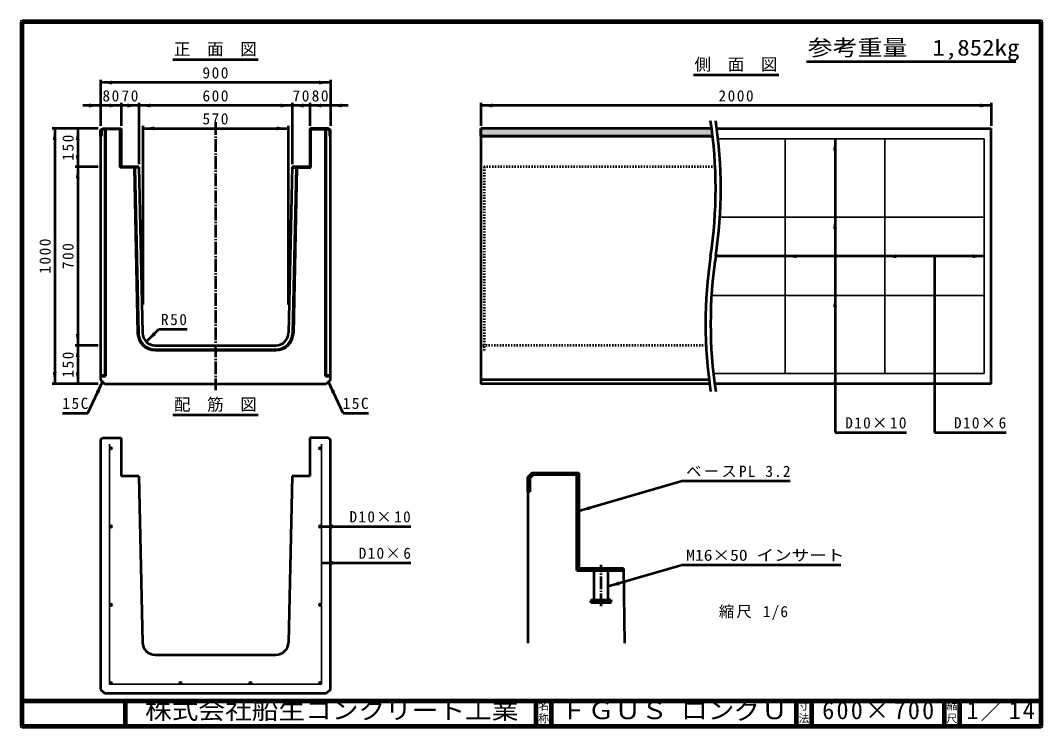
# Model space of a CAD drawing. Units: millimetres, scale not verified, with parts at other scales. Extents: x 100 to 4105, y 100 to 2870.
import ezdxf
from ezdxf.enums import TextEntityAlignment as Align

# ---------------------------------------------------------------- set-up
doc = ezdxf.new("R2010")
doc.units = ezdxf.units.MM
doc.header["$LTSCALE"] = 5
doc.linetypes.add('USER1', pattern=[13.4, 10, -1.2, 1, -1.2])
doc.linetypes.add('USER2', pattern=[2.2, 1, -1.2])
doc.layers.add('V-nasSTD', color=7, linetype='Continuous', lineweight=50)
doc.styles.add('ＭＳ ゴシック', font='')
doc.styles.get('ＭＳ ゴシック').set_extended_font_data('MS Gothic')

msp = doc.modelspace()

# ---------------------------------------------------------------- hatches: boundary and pattern name
at = {"layer": 'V-nasSTD'}
for points in [[(459.263, 2634.277), (414.263, 2626.777), (459.263, 2619.277)], [(1269.263, 2619.277), (1314.263, 2626.777), (1269.263, 2634.277)], [(369.263, 2529.277), (414.263, 2536.777), (369.263, 2544.277)], [(449.263, 2529.277), (494.263, 2536.777), (449.263, 2544.277)], [(519.263, 2529.277), (564.263, 2536.777), (519.263, 2544.277)], [(609.263, 2544.277), (564.263, 2536.777), (609.263, 2529.277)], [(1119.263, 2529.277), (1164.263, 2536.777), (1119.263, 2544.277)], [(1209.263, 2544.277), (1164.263, 2536.777), (1209.263, 2529.277)], [(1279.263, 2544.277), (1234.263, 2536.777), (1279.263, 2529.277)], [(1359.263, 2544.277), (1314.263, 2536.777), (1359.263, 2529.277)], [(1949.262, 2544.277), (1904.262, 2536.777), (1949.262, 2529.277)], [(3859.262, 2529.277), (3904.262, 2536.777), (3859.262, 2544.277)], [(226.762, 2401.777), (234.262, 2446.777), (241.762, 2401.777)], [(316.762, 2401.777), (324.262, 2446.777), (331.762, 2401.777)], [(417.462, 2416.777), (414.262, 2416.777), (414.262, 2439.777), (421.262, 2446.777), (494.262, 2446.777), (494.262, 2296.777), (564.262, 2296.777), (564.331, 2293.577), (491.062, 2293.577), (491.062, 2443.577), (422.588, 2443.577), (417.462, 2438.451)], [(624.262, 2454.277), (579.262, 2446.777), (624.262, 2439.277)], [(1104.262, 2439.277), (1149.262, 2446.777), (1104.262, 2454.277)], [(1311.062, 2416.777), (1314.262, 2416.777), (1314.262, 2439.777), (1307.262, 2446.777), (1234.262, 2446.777), (1234.262, 2296.777), (1164.262, 2296.777), (1164.194, 2293.577), (1237.462, 2293.577), (1237.462, 2443.577), (1305.937, 2443.577), (1311.062, 2438.451)], [(1904.262, 2416.777), (2812.321, 2416.777, 0.00428), (2808.553, 2446.777), (1904.262, 2446.777)], [(3284.262, 2360.777), (3291.762, 2405.777), (3299.262, 2360.777)], [(331.762, 2341.777), (324.262, 2296.777), (316.762, 2341.777)], [(316.762, 2251.777), (324.262, 2296.777), (331.762, 2251.777)], [(3284.262, 2054.777), (3291.762, 2099.777), (3299.262, 2054.777)], [(3141.762, 1938.777), (3096.762, 1946.277), (3141.762, 1953.777)], [(3531.762, 1938.777), (3486.762, 1946.277), (3531.762, 1953.777)], [(3831.762, 1953.777), (3876.762, 1946.277), (3831.762, 1938.777)], [(3284.262, 1747.777), (3291.762, 1792.777), (3299.262, 1747.777)], [(619.744, 1648.168), (593.228, 1611.045), (630.351, 1637.561)], [(331.762, 1641.777), (324.262, 1596.777), (316.762, 1641.777)], [(316.762, 1551.777), (324.262, 1596.777), (331.762, 1551.777)], [(241.762, 1491.777), (234.262, 1446.777), (226.762, 1491.777)], [(331.762, 1491.777), (324.262, 1446.777), (316.762, 1491.777)], [(3284.262, 1441.777), (3291.762, 1486.777), (3299.262, 1441.777)], [(421.762, 1454.277), (395.8, 1416.764), (409.37, 1410.371)], [(1306.762, 1454.277), (1332.724, 1416.764), (1319.154, 1410.371)], [(449.262, 1193.683, 1), (459.262, 1193.683, 1)], [(1279.262, 1193.683, 1), (1269.262, 1193.683, 1)], [(2095.728, 1023.034), (2087.728, 1023.034), (2087.728, 1080.534), (2105.228, 1098.034), (2287.728, 1098.034), (2287.728, 723.034), (2462.728, 723.034), (2462.848, 715.034), (2279.728, 715.034), (2279.728, 1090.034), (2108.542, 1090.034), (2095.728, 1077.221)], [(2333.044, 953.29), (2287.728, 948.02), (2328.885, 967.702)], [(449.262, 887.683, -1), (459.262, 887.683, -1)], [(1279.262, 887.683, 1), (1269.262, 887.683, 1)], [(1324.262, 895.183), (1279.262, 887.683), (1324.262, 880.183)], [(1324.262, 752.722), (1279.262, 745.222), (1324.262, 737.722)], [(2448.044, 657.804), (2402.728, 652.534), (2443.885, 672.216)], [(449.262, 580.683, -1), (459.262, 580.683, -1)], [(1279.262, 580.683, 1), (1269.262, 580.683, 1)], [(449.262, 274.683, 0.41421), (454.262, 269.683, 0.66818), (457.798, 278.218, 0.66818)], [(727.262, 269.683, 1), (727.262, 279.683, 1)], [(1001.262, 269.683, 1), (1001.262, 279.683, 1)], [(1279.262, 274.683, 0.66818), (1270.727, 278.218, 0.66818), (1274.262, 269.683, 0.41421)]]:
    msp.add_hatch(color=256, dxfattribs=at).paths.add_polyline_path(points)

# ---------------------------------------------------------------- linework, layer by layer
at = {"layer": 'V-nasSTD', "lineweight": 100}
for p, q in [((105, 2865), (105, 105)), ((4100, 2865), (105, 2865)), ((4100, 105), (4100, 2865)), ((105, 205), (4100, 205)), ((510, 205), (510, 105)), ((2120, 205), (2120, 105)), ((2180, 205), (2180, 105)), ((3140, 205), (3140, 105)), ((3200, 205), (3200, 105)), ((3720, 205), (3720, 105)), ((3780, 205), (3780, 105)), ((105, 105), (4100, 105))]:
    msp.add_line(p, q, dxfattribs=at)
at = {"layer": 'V-nasSTD'}
for p, q in [((697.263, 2716.777), (1031.263, 2716.777)), ((3180.536, 2709.753), (4000.536, 2709.753)), ((2737.262, 2656.777), (3071.262, 2656.777)), ((414.263, 2636.777), (414.263, 2456.777)), ((1314.263, 2626.777), (414.263, 2626.777)), ((1314.263, 2636.777), (1314.263, 2456.777)), ((414.263, 2536.777), (344.263, 2536.777)), ((494.263, 2536.777), (414.263, 2536.777)), ((494.263, 2546.777), (494.263, 2456.777)), ((564.263, 2536.777), (494.263, 2536.777)), ((564.263, 2546.777), (564.263, 2306.777)), ((1164.263, 2536.777), (564.263, 2536.777)), ((1164.263, 2546.777), (1164.263, 2306.777)), ((1234.263, 2536.777), (1164.263, 2536.777)), ((1234.263, 2546.777), (1234.263, 2456.777)), ((1314.263, 2536.777), (1234.263, 2536.777)), ((1384.263, 2536.777), (1314.263, 2536.777)), ((1904.262, 2546.777), (1904.262, 2456.777)), ((3904.262, 2536.777), (1904.262, 2536.777)), ((3904.262, 2546.777), (3904.262, 2456.777)), ((404.262, 2446.777), (224.262, 2446.777)), ((234.262, 2446.777), (234.262, 1446.777)), ((324.262, 2446.777), (324.262, 2296.777)), ((414.262, 2439.777), (421.262, 2446.777)), ((414.262, 2439.777), (421.262, 2446.777)), ((422.588, 2443.577), (417.462, 2438.451)), ((422.588, 2443.577), (417.462, 2438.451)), ((421.262, 2446.777), (494.262, 2446.777)), ((421.262, 2446.777), (494.262, 2446.777)), ((491.062, 2443.577), (422.588, 2443.577)), ((491.062, 2443.577), (422.588, 2443.577)), ((430.262, 2443.577), (430.262, 1479.777)), ((433.262, 2443.577), (433.262, 1476.777)), ((491.062, 2293.577), (491.062, 2443.577)), ((491.062, 2293.577), (491.062, 2443.577)), ((494.262, 2446.777), (494.262, 2296.777)), ((494.262, 2446.777), (494.262, 2296.777)), ((579.262, 2456.777), (579.262, 1756.777)), ((579.262, 2446.777), (1149.262, 2446.777)), ((1149.262, 2456.777), (1149.262, 1756.777)), ((1307.262, 2446.777), (1234.262, 2446.777)), ((1234.262, 2446.777), (1234.262, 2296.777)), ((1307.262, 2446.777), (1234.262, 2446.777)), ((1234.262, 2446.777), (1234.262, 2296.777)), ((1237.462, 2293.577), (1237.462, 2443.577)), ((1237.462, 2443.577), (1305.937, 2443.577)), ((1237.462, 2293.577), (1237.462, 2443.577)), ((1237.462, 2443.577), (1305.937, 2443.577)), ((1295.262, 1476.777), (1295.262, 2443.577)), ((1298.262, 1479.777), (1298.262, 2443.577)), ((1305.937, 2443.577), (1311.062, 2438.451)), ((1305.937, 2443.577), (1311.062, 2438.451)), ((1307.262, 2446.777), (1314.262, 2439.777)), ((1314.262, 2439.777), (1307.262, 2446.777)), ((2808.553, 2446.777), (1904.262, 2446.777)), ((1904.262, 2416.777), (1904.262, 2446.777)), ((2808.553, 2446.777), (1904.262, 2446.777)), ((1904.262, 2446.777), (1904.262, 2416.777)), ((2828.553, 2446.777), (3904.262, 2446.777)), ((3904.262, 1446.777), (3904.262, 2446.777)), ((414.262, 2439.777), (414.262, 1461.777)), ((414.262, 2416.777), (414.262, 2439.777)), ((417.462, 2416.777), (414.262, 2416.777)), ((417.462, 2416.777), (414.262, 2416.777)), ((417.462, 2438.451), (417.462, 2416.777)), ((417.462, 2438.451), (417.462, 2416.777)), ((1311.062, 2438.451), (1311.062, 2416.777)), ((1311.062, 2438.451), (1311.062, 2416.777)), ((1311.062, 2416.777), (1314.262, 2416.777)), ((1311.062, 2416.777), (1314.262, 2416.777)), ((1314.262, 1461.777), (1314.262, 2439.777)), ((1314.262, 2416.777), (1314.262, 2439.777)), ((1904.262, 2416.777), (1904.262, 1446.777)), ((2812.321, 2416.777), (1904.262, 2416.777)), ((1904.262, 2416.777), (2812.321, 2416.777)), ((3291.762, 2405.777), (3291.762, 1255.777)), ((404.262, 2296.777), (314.262, 2296.777)), ((324.262, 2296.777), (324.262, 1596.777)), ((564.331, 2293.577), (491.062, 2293.577)), ((564.331, 2293.577), (491.062, 2293.577)), ((564.262, 2296.777), (494.262, 2296.777)), ((494.262, 2296.777), (564.262, 2296.777)), ((545.326, 2293.577), (559.218, 1645.298)), ((548.327, 2293.577), (562.217, 1645.363)), ((564.262, 2296.777), (578.214, 1645.706)), ((564.262, 2296.777), (564.331, 2293.577)), ((1164.262, 2296.777), (1150.311, 1645.706)), ((1164.262, 2296.777), (1164.194, 2293.577)), ((1164.194, 2293.577), (1237.462, 2293.577)), ((1164.194, 2293.577), (1237.462, 2293.577)), ((1234.262, 2296.777), (1164.262, 2296.777)), ((1234.262, 2296.777), (1164.262, 2296.777)), ((1180.197, 2293.577), (1166.307, 1645.363)), ((1183.198, 2293.577), (1169.306, 1645.298)), ((3876.762, 1946.277), (2824.186, 1946.277)), ((3681.762, 1946.277), (3681.762, 1255.777)), ((593.228, 1611.045), (642.725, 1660.542)), ((642.725, 1660.542), (752.725, 1660.542)), ((404.262, 1596.777), (314.262, 1596.777)), ((324.262, 1596.777), (324.262, 1446.777)), ((628.202, 1596.777), (1100.322, 1596.777)), ((628.202, 1580.777), (1100.322, 1580.777)), ((628.202, 1577.777), (1100.322, 1577.777)), ((404.262, 1446.777), (224.262, 1446.777)), ((364.194, 1332.069), (421.762, 1454.277)), ((414.262, 1479.777), (430.262, 1479.777)), ((414.262, 1476.777), (433.262, 1476.777)), ((414.262, 1461.777), (429.262, 1446.777)), ((429.262, 1446.777), (1299.262, 1446.777)), ((430.262, 1479.777), (433.262, 1476.777)), ((1298.262, 1479.777), (1295.262, 1476.777)), ((1295.262, 1476.777), (1314.262, 1476.777)), ((1298.262, 1479.777), (1314.262, 1479.777)), ((1314.262, 1461.777), (1299.262, 1446.777)), ((1364.331, 1332.069), (1306.762, 1454.277)), ((2798.022, 1461.777), (1904.262, 1461.777)), ((2799.971, 1446.777), (1904.262, 1446.777)), ((3904.262, 1446.777), (2819.971, 1446.777)), ((264.194, 1332.069), (364.194, 1332.069)), ((697.262, 1324.683), (1031.262, 1324.683)), ((1364.331, 1332.069), (1464.331, 1332.069)), ((3291.762, 1255.777), (3571.762, 1255.777)), ((3681.762, 1255.777), (3961.762, 1255.777)), ((414.262, 1227.683), (421.262, 1234.683)), ((414.262, 1227.683), (414.262, 249.683)), ((421.262, 1234.683), (494.262, 1234.683)), ((494.262, 1234.683), (494.262, 1084.683)), ((1307.262, 1234.683), (1234.262, 1234.683)), ((1234.262, 1234.683), (1234.262, 1084.683)), ((1307.262, 1234.683), (1314.262, 1227.683)), ((1314.262, 249.683), (1314.262, 1227.683)), ((564.262, 1084.683), (494.262, 1084.683)), ((564.262, 1084.683), (578.214, 433.612)), ((1164.262, 1084.683), (1150.311, 433.612)), ((1234.262, 1084.683), (1164.262, 1084.683)), ((2105.228, 1098.034), (2087.728, 1080.534)), ((2087.728, 1080.534), (2105.228, 1098.034)), ((2108.542, 1090.034), (2095.728, 1077.221)), ((2108.542, 1090.034), (2095.728, 1077.221)), ((2105.228, 1098.034), (2287.728, 1098.034)), ((2105.228, 1098.034), (2287.728, 1098.034)), ((2279.728, 1090.034), (2108.542, 1090.034)), ((2279.728, 1090.034), (2108.542, 1090.034)), ((2279.728, 1090.034), (2279.728, 715.034)), ((2279.728, 715.034), (2279.728, 1090.034)), ((2287.728, 1098.034), (2287.728, 723.034)), ((2287.728, 1098.034), (2287.728, 723.034)), ((2087.728, 1080.534), (2087.728, 430.534)), ((2087.728, 1023.034), (2087.728, 1080.534)), ((2095.728, 1077.221), (2095.728, 1023.034)), ((2095.728, 1077.221), (2095.728, 1023.034)), ((2696.482, 1065.967), (2287.728, 948.02)), ((2696.482, 1065.967), (3116.482, 1065.967)), ((2095.728, 1023.034), (2087.728, 1023.034)), ((2095.728, 1023.034), (2087.728, 1023.034)), ((1279.262, 887.683), (1629.262, 887.683)), ((1279.262, 745.222), (1629.262, 745.222)), ((2462.728, 723.034), (2287.728, 723.034)), ((2287.728, 723.034), (2462.728, 723.034)), ((2696.482, 737.298), (2402.728, 652.534)), ((2462.728, 723.034), (2462.848, 715.034)), ((2696.482, 737.298), (3314.482, 737.298)), ((2279.728, 715.034), (2462.848, 715.034)), ((2462.848, 715.034), (2279.728, 715.034)), ((2347.728, 605.034), (2347.728, 715.034)), ((2402.728, 605.034), (2402.728, 715.034)), ((2462.848, 715.034), (2467.116, 430.534)), ((2337.728, 600.034), (2335.228, 594.911)), ((2335.228, 590.034), (2335.228, 595.034)), ((2335.228, 590.034), (2415.228, 590.034)), ((2337.728, 600.034), (2412.728, 600.034)), ((2412.728, 600.034), (2415.228, 595.034)), ((2415.228, 590.034), (2415.228, 595.034)), ((628.202, 384.683), (1100.322, 384.683)), ((414.262, 249.683), (429.262, 234.683)), ((1314.262, 249.683), (1299.262, 234.683)), ((429.262, 234.683), (1299.262, 234.683))]:
    msp.add_line(p, q, dxfattribs=at)
at = {"layer": 'V-nasSTD', "linetype": 'USER1'}
for p, q in [((864.262, 2471.777), (864.262, 1421.777)), ((2375.228, 575.034), (2375.228, 738.034))]:
    msp.add_line(p, q, dxfattribs=at)
at = {"layer": 'V-nasSTD', "lineweight": 35}
for p, q in [((2833.572, 2405.777), (3876.762, 2405.777)), ((3096.762, 2405.777), (3096.762, 1486.777)), ((3486.762, 2405.777), (3486.762, 1486.777)), ((3876.762, 2405.777), (3876.762, 1486.777)), ((2840.706, 2099.777), (3876.762, 2099.777)), ((2807.755, 1792.777), (3876.762, 1792.777)), ((3876.762, 1486.777), (2815.063, 1486.777)), ((449.262, 1209.683), (449.262, 269.683)), ((1279.262, 269.683), (1279.262, 1209.683)), ((449.262, 269.683), (1279.262, 269.683))]:
    msp.add_line(p, q, dxfattribs=at)
at = {"layer": 'V-nasSTD', "linetype": 'USER2'}
for p, q in [((2822.215, 2296.777), (1904.262, 2296.777)), ((1916.762, 2296.777), (1916.762, 1577.777)), ((2786.309, 1596.777), (1904.262, 1596.777)), ((1904.262, 1577.777), (1916.762, 1577.777))]:
    msp.add_line(p, q, dxfattribs=at)
at = {"layer": 'V-nasSTD', "lineweight": 13}
msp.add_lwpolyline([(100, 100), (100, 2870), (4105, 2870), (4105, 100)], close=True, dxfattribs=at)
at = {"layer": 'V-nasSTD', "lineweight": 35}
for centre in [(454.262, 1193.683), (1274.262, 1193.683), (454.262, 887.683), (1274.262, 887.683), (454.262, 580.683), (1274.262, 580.683), (454.262, 274.683), (727.262, 274.683), (1001.262, 274.683), (1274.262, 274.683)]:
    msp.add_circle(centre, 5, dxfattribs=at)
at = {"layer": 'V-nasSTD'}
for centre, radius, start, end in [((1058.637, 2211.777), 1765.625, 351.36794, 8.63206), ((1078.637, 2211.777), 1765.625, 351.36794, 8.63206), ((4549.887, 1681.777), 1765.625, 171.36794, 188.63206), ((4569.887, 1681.777), 1765.625, 171.36794, 188.63206), ((628.202, 1646.777), 69, 181.22758, 270), ((628.202, 1646.777), 66, 181.22758, 270), ((628.202, 1646.777), 50, 181.22758, 270), ((1100.322, 1646.777), 50, 270, 358.77242), ((1100.322, 1646.777), 66, 270, 358.77242), ((1100.322, 1646.777), 69, 270, 358.77242), ((2342.728, 605.034), 5, 270, 0), ((2407.728, 605.034), 5, 180, 270), ((2335.228, 578.784), 21.25, 61.92751, 83.4286), ((2343.666, 593.784), 4.062, 292.61986, 67.38014), ((2366.791, 593.784), 4.062, 112.61986, 247.38014), ((2375.228, 578.784), 21.25, 61.92751, 118.07249), ((2383.666, 593.784), 4.062, 292.61986, 67.38014), ((2406.791, 593.784), 4.062, 112.61986, 247.38014), ((2415.228, 578.784), 21.25, 96.56708, 118.07249), ((628.202, 434.683), 50, 181.22758, 270), ((1100.322, 434.683), 50, 270, 358.77242)]:
    msp.add_arc(centre, radius, start, end, dxfattribs=at)

# ---------------------------------------------------------------- texts
at = {"layer": 'V-nasSTD', "style": 'ＭＳ ゴシック'}
for s, height, width, p in [('参考重量\u30001,852kg', 62.32, 1.15, (3184.536, 2794.753)), ('M16×50 インサート', 43.99, 1.15, (2708.482, 797.298)), ('株式会社船生コンクリート工業', 69.65, 1.1, (588.279, 202.55)), ('ＦＧＵＳ ロングＵ', 69.65, 1.1, (2218.25, 202.47))]:
    msp.add_text(s, height=height, dxfattribs=dict(at, width=width)).set_placement(p, align=Align.TOP_LEFT)
for s, height, p in [('正\u3000面\u3000図', 47.65, (701.259, 2781.777)), ('側\u3000面\u3000図', 47.65, (2741.258, 2721.777)), ('配\u3000筋\u3000図', 47.65, (701.258, 1389.683)), ('名', 30.79, (2128.982, 200.999)), ('寸', 30.79, (3148.982, 200.999)), ('縮', 30.79, (3728.982, 200.999)), ('称', 30.79, (2128.976, 151.01)), ('法', 30.79, (3148.976, 151.01)), ('尺', 30.79, (3728.976, 151.01))]:
    msp.add_text(s, height=height, dxfattribs=at).set_placement(p, align=Align.TOP_LEFT)
at = {"layer": 'V-nasSTD', "attachment_point": 1, "style": 'ＭＳ ゴシック'}
for s, insert, char_height in [('\\T1.2;900', (813.275, 2686.777), 43.99), ('\\T1.2;80', (421.263, 2596.777), 43.99), ('\\T1.2;70', (496.263, 2596.777), 43.99), ('\\T1.2;600', (813.275, 2596.777), 43.99), ('\\T1.2;70', (1166.263, 2596.777), 43.99), ('\\T1.2;80', (1241.263, 2596.777), 43.99), ('\\T1.2;2000', (2835.156, 2596.777), 43.99), ('\\T1.2;570', (813.275, 2506.777), 43.99), ('\\T1.2;R50', (650.725, 1720.542), 43.99), ('\\T1.2;15C', (264.194, 1392.069), 43.99), ('\\T1.2;15C', (1362.331, 1392.069), 43.99), ('\\T1.17;D10×10', (3331.762, 1315.777), 43.99), ('\\T1.17;D10×6', (3757.762, 1315.777), 43.99), ('\\T1.15;ベースPL\\~3.2', (2708.482, 1125.967), 43.99), ('\\T1.17;D10×10', (1389.262, 947.683), 43.99), ('\\T1.17;D10×6', (1425.262, 805.222), 43.99), ('\\T1.15;縮尺\\~1/6', (2836.444, 576.599), 43.99), ('\\T1.18;600×700', (3241.581, 202.508), 69.65), ('\\T1.16;1／14', (3807.033, 202.582), 69.65)]:
    msp.add_mtext(s, dxfattribs=dict(at, insert=insert, char_height=char_height))
at = {"layer": 'V-nasSTD', "char_height": 43.99, "attachment_point": 1, "rotation": 90, "style": 'ＭＳ ゴシック'}
for s, insert in [('\\T1.2;150', (264.262, 2320.79)), ('\\T1.2;1000', (174.262, 1877.777)), ('\\T1.2;700', (264.262, 1895.79)), ('\\T1.2;150', (264.262, 1470.79))]:
    msp.add_mtext(s, dxfattribs=dict(at, insert=insert))

doc.saveas('drawing.dxf')
